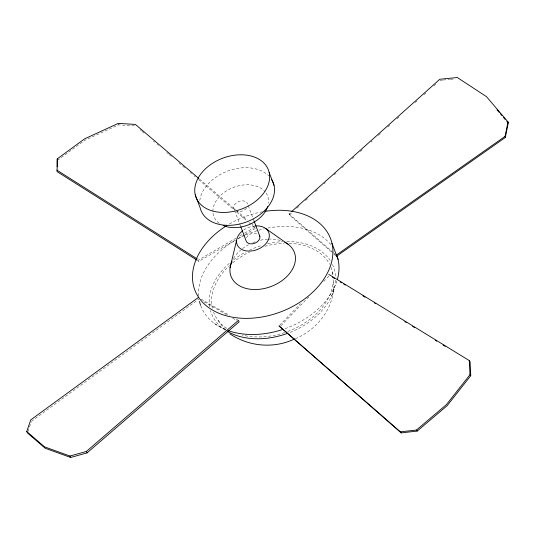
<?xml version="1.0" encoding="UTF-8"?>
<svg xmlns="http://www.w3.org/2000/svg" width="535" height="535" viewBox="0 0 535 535"><rect width="100%" height="100%" fill="white"/><g stroke="black" fill="none" stroke-linecap="round" stroke-linejoin="round"><path stroke-width="0.4" stroke-dasharray="2.67 2.01" d="M331.58 296.203L334.495 287.195M27.987 431.404L31.197 422.102M279.571 325.3L300.429 303.733M280.908 325.748L308.722 296.992M323.782 281.417L328.998 276.027M331.526 251.931L289.308 214.976L289.06 213.88L290.926 212.208M289.308 214.976L291.802 212.756M296.785 208.302L299.279 206.082M305.505 200.518L308.621 197.736M315.476 191.617L317.342 189.945M324.197 183.826L325.44 182.716M334.161 174.925L336.034 173.26M342.26 167.696L343.503 166.579M352.224 158.795L354.096 157.123M360.322 151.559L362.195 149.894M370.915 142.103L372.159 140.993M378.392 135.429L380.88 133.202M387.735 127.083L390.222 124.862M397.077 118.743L399.571 116.516M415.14 102.606L417.634 100.386M423.867 94.822L426.977 92.04M433.832 85.921L435.697 84.249M57.459 160.366L84.831 140.31L118.489 124.869L135.636 125.912M31.465 421.333L198.953 298.985M236.075 238.122L198.686 259.876L198.886 261.361L236.998 239.192M239.673 236.035L243.987 233.521M244.709 233.106L255.496 226.833M237.721 238.777L244.187 235.012M244.91 234.591L255.697 228.318L247.437 221.276M295.327 338.648C318.004 329.567 336.462 305.298 333.325 280.179M440.058 80.357L442.445 80.123M443.241 80.043L449.607 79.414M450.403 79.34L454.382 78.946M201.12 299.185L229.836 315.483M236.296 319.154L237.727 319.97M203.975 301.84L226.947 314.881M232.692 318.138L236.998 320.585M214.475 323.521L223.563 328.898M197.475 260.465L198.886 261.361M199.588 179.151L235.801 210.034M236.437 210.576L247.237 219.785M251.049 223.041L254.861 226.292M140.083 129.704L141.354 130.787M141.989 131.329L145.166 134.038M153.418 141.086L154.689 142.17M157.23 144.336L158.5 145.42M166.76 152.462L168.665 154.087M169.301 154.628L171.842 156.795M178.83 162.754L182.007 165.469M182.642 166.011L185.184 168.177M190.266 172.511L191.537 173.594M194.078 175.761L195.349 176.844M198.525 179.553L234.096 209.894M236.637 212.061L246.802 220.734M289.06 213.88L333.138 252.46M333.76 253.001L335.619 254.633M334.014 254.105L336.495 256.278M225.803 329.64L221.757 325.487L216.996 318.867M248.247 205.647L252.888 217.946M253.182 218.715L254.051 221.022M233.802 208.309L234.383 209.84M234.678 210.609L239.326 222.908M239.613 223.677L240.482 225.984M118.288 123.384L118.489 124.869M332.502 271.954L332.83 275.244M233.4 258.565A33.865 23.734 -20.7 0 1 240.623 250.133M242.522 248.601A33.865 23.734 -20.7 0 1 248.487 244.756M252.821 242.689A33.865 23.734 -20.7 0 1 255.088 241.813M260.465 240.235A33.865 23.734 -20.7 0 1 267.62 239.172M268.463 239.125A33.865 23.734 -20.7 0 1 281.798 240.951M243.686 230.023A16.933 11.87 -20.7 0 1 254.546 225.991M199.802 200.451A38.701 27.125 -20.7 0 1 228.331 170.839A38.701 27.125 -20.7 0 1 268.603 175.727M246.441 208.249A7.256 5.089 -20.7 0 1 236.637 211.211M234.337 209.526A7.256 5.089 -20.7 0 1 238.704 201.541A7.256 5.089 -20.7 0 1 247.665 204.109M246.361 237.814A7.256 5.089 -20.7 0 1 257.027 233.481M266.102 193.061A28.776 20.169 -20.7 0 1 268.443 203.287M219.196 223.289A28.776 20.169 -20.7 0 1 212.923 212.261M212.89 211.486A28.776 20.169 -20.7 0 1 233.675 187.317A28.776 20.169 -20.7 0 1 265.179 191.838M229.468 223.971A72.566 50.865 -20.7 0 1 262.451 211.793M336.923 280.928A72.566 50.865 -20.7 0 1 284.078 328.998M225.536 329.627A72.566 50.865 -20.7 0 1 200.939 306.194M198.672 295.949A72.566 50.865 -20.7 0 1 235.567 240.108M238.416 238.516A72.566 50.865 -20.7 0 1 245.017 235.26M245.772 234.925A72.566 50.865 -20.7 0 1 257.395 230.632M258.967 230.17A72.566 50.865 -20.7 0 1 264.531 228.746M267.747 228.084A72.566 50.865 -20.7 0 1 330.877 244.742M332.436 264.471A65.31 45.776 -20.7 0 1 335.592 276.862M335.619 280.173A65.31 45.776 -20.7 0 1 288.077 333.158M225.456 330.209A65.31 45.776 -20.7 0 1 210.476 310.547M209.633 306.649A65.31 45.776 -20.7 0 1 229.769 262.906M233.668 259.742A65.31 45.776 -20.7 0 1 245.659 252.099M249.29 250.28A65.31 45.776 -20.7 0 1 262.197 245.297M267.654 243.826A65.31 45.776 -20.7 0 1 282.768 241.606M286.84 241.486A65.31 45.776 -20.7 0 1 330.035 260.298M331.018 267.239A62.889 44.084 -20.7 0 1 333.131 275.779M333.305 279.738A62.889 44.084 -20.7 0 1 287.756 331.473M284.653 332.569A62.889 44.084 -20.7 0 1 242.161 335.084M226.653 328.363A62.889 44.084 -20.7 0 1 213.572 312.253M212.395 308.307A62.889 44.084 -20.7 0 1 229.522 265.547M232.598 262.859A62.889 44.084 -20.7 0 1 249.551 252.038M264.925 246.281A62.889 44.084 -20.7 0 1 284.245 243.325M289.161 243.331A62.889 44.084 -20.7 0 1 329.613 264.236"/><path stroke-width="0.8" d="M196.773 260.023L57.064 171.615L57.258 158.882L84.624 138.826L118.288 123.384L135.429 124.428L198.953 178.61M57.232 166.793L57.258 158.882M505.067 136.371L336.241 255.175L336.495 256.278L505.321 137.475L505.067 136.371L507.996 121.893L486.496 96.668L457.311 77.528L439.81 79.254L291.548 211.653M505.321 137.475L508.25 122.996L507.996 121.893M230.077 267.747L236.624 240.208M26.75 431.518L44.505 446.825L69.938 456.034L86.362 451.46L238.449 320.371L239.152 321.809L87.065 452.891L70.647 457.472L45.207 448.256L27.452 432.955L26.75 431.518L30.756 419.895L198.244 297.554M469.309 360.59L469.984 374.687L446.371 404.667L416.457 430.033L400.394 431.845L278.996 325.895L401.15 432.895L417.213 431.076L447.126 405.717L470.74 375.731L470.064 361.633L469.309 360.59L328.824 274.381M294.591 338.943C273.9 348.927 248.795 346.627 229.849 333.793M332.416 277.17L334.542 278.474M340.22 281.958L341.638 282.828M343.764 284.132L345.189 285.008M362.924 295.888L365.051 297.199M374.279 302.857L375.697 303.726M404.788 321.582L406.205 322.451M412.592 326.37L414.719 327.674M435.296 340.3L436.714 341.169M443.1 345.088L445.234 346.399M56.857 170.123L197.275 258.98M265.607 228.438L288.037 244.207M497.028 109.829L499.188 112.37M500.272 113.634L501.897 115.54M503.515 117.446L505.14 119.352M506.765 121.251L508.25 122.996M469.984 374.687L470.74 375.731M416.457 430.033L417.213 431.076M400.394 431.845L401.15 432.895M86.362 451.46L87.065 452.891M69.938 456.034L70.647 457.472M331.981 243.338L338.08 259.475M269.152 172.43A38.701 27.125 -20.7 0 1 218.975 212.214A38.701 27.125 -20.7 0 1 208.456 166.198A38.701 27.125 -20.7 0 1 269.152 172.43L274.034 185.337M254.051 221.022L259.863 236.39M240.777 226.753L246 240.583A7.256 5.089 -20.7 0 0 254.968 243.151A7.256 5.089 -20.7 0 0 259.328 235.173M195.242 194.8L200.117 207.707A38.701 27.125 -20.7 0 0 247.404 221.617A38.701 27.125 -20.7 0 0 271.633 179.506M255.396 225.917A16.933 11.87 -20.7 0 1 268.055 240.496A16.933 11.87 -20.7 0 1 243.151 250.086A16.933 11.87 -20.7 0 1 242.542 230.866M284.754 242.215A33.865 23.734 -20.7 0 1 289.495 273.599A33.865 23.734 -20.7 0 1 247.364 288.746A33.865 23.734 -20.7 0 1 232.029 261.16M267.721 206.49A28.776 20.169 -20.7 0 1 223.062 225.489M264.858 211.385A72.566 50.865 -20.7 0 1 328.296 271.272A72.566 50.865 -20.7 0 1 217.531 312.674A72.566 50.865 -20.7 0 1 226.679 225.656M337.19 256.278A72.566 50.865 -20.7 0 1 337.391 279.35M282.52 329.527A72.566 50.865 -20.7 0 1 227.843 330.51M200.652 305.411A72.566 50.865 -20.7 0 1 199.495 301.419M287.315 333.439A65.31 45.776 -20.7 0 1 227.455 331.439"/></g></svg>
